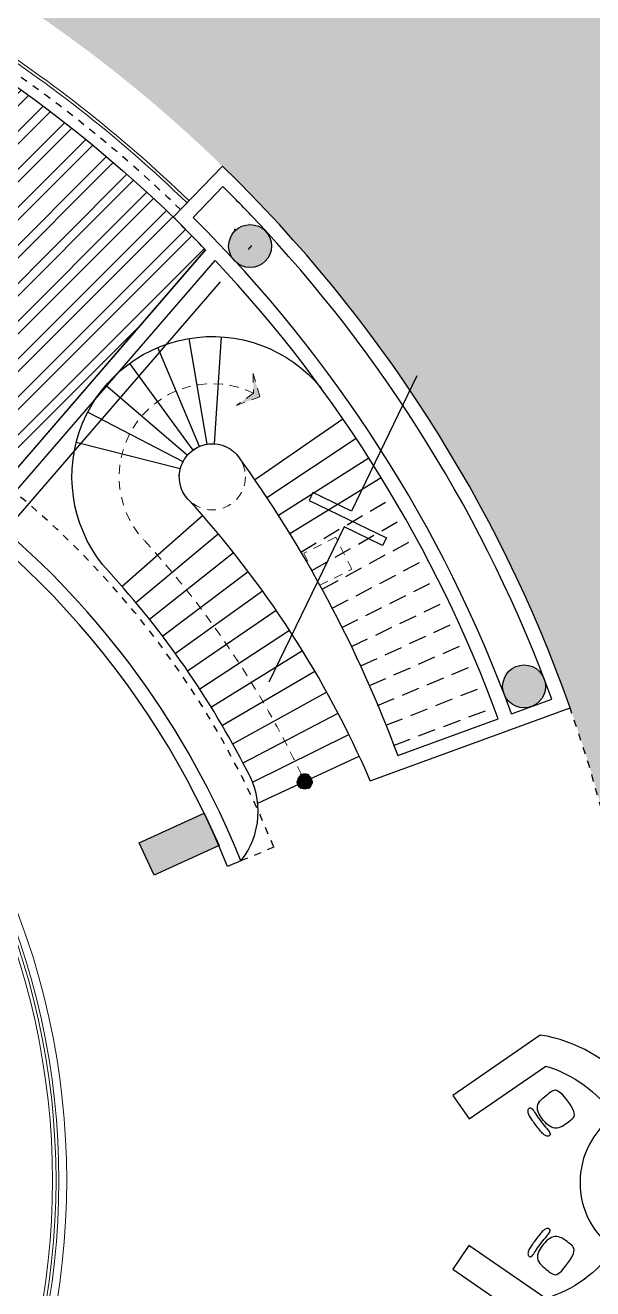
# Model space of a CAD drawing. Header units: millimetres. Extents: x 261 to 423, y 98 to 222.
# Drawn here: x 288.01 to 295.94, y 167.29 to 184.95 of the extents above; entities that cross this region are included whole.
import ezdxf

# ---------------------------------------------------------------- set-up
doc = ezdxf.new("R2010")
doc.units = ezdxf.units.MM
for name, pattern in [('ACAD_ISO04W100', [30, 24, -3, 0, -3]), ('HIDDEN', [0.375, 0.25, -0.125]), ('HIDDEN2', [0.1875, 0.125, -0.0625])]:
    doc.linetypes.add(name, pattern=pattern)
for name, color, linetype in [('COLUMNAS', 5, 'Continuous'), ('Ejes', 1, 'ACAD_ISO04W100'), ('Escaleras', 4, 'Continuous'), ('hach', 15, 'Continuous'), ('MUEBLES', 8, 'Continuous'), ('Muro-Alto', 6, 'Continuous')]:
    doc.layers.add(name, color=color, linetype=linetype)
doc.layers.add('Vidrio', color=7, linetype='Continuous', lineweight=15)

# ---------------------------------------------------------------- blocks, each defined once
blk = doc.blocks.new('si')
at = {"layer": 'MUEBLES'}
for points in [[(-24.29257425070796, 45.69403944848135), (-24.30288919211421, 45.71320448754385), (-24.31064065695796, 45.73505507348135), (-24.31619485617671, 45.75885878441885), (-24.31991800070796, 45.78388319848135), (-24.32217630148921, 45.80939589379385), (-24.32333596945796, 45.83466444848135), (-24.32376321555171, 45.85895644066885), (-24.32382425070796, 45.88153944848135), (-24.32369200786934, 45.90182346540841), (-24.32276630799959, 45.91978814639803), (-24.32025369406733, 45.9355555617626), (-24.31536070904122, 45.94924778181466), (-24.30729389589021, 45.96098687686678), (-24.29525979758296, 45.97089491723135), (-24.27846495708809, 45.97909397322091), (-24.25611591737459, 45.98570611514803), (-24.22781594992671, 45.99082289574697), (-24.19475524029122, 45.99441379743966), (-24.15852070253084, 45.99641778506991), (-24.12069925070796, 45.99677382348135), (-24.08287779888497, 45.99542087751779), (-24.04664326112459, 45.99229791202303), (-24.01358255148921, 45.98734389184072), (-23.98528258404122, 45.98049778181466), (-23.96293354432771, 45.97171889184072), (-23.94613870383296, 45.96104791202303), (-23.93410460552559, 45.94854587751779), (-23.92603779237459, 45.93427382348135), (-23.92114480734858, 45.91829278506991), (-23.91863219341622, 45.90066379743966), (-23.91770649354646, 45.88144789574697), (-23.91757425070796, 45.86070611514803), (-23.91764545839021, 45.83858087100741), (-23.91814391216622, 45.81554009952303), (-23.91949685812983, 45.79213311710116), (-23.92213154237459, 45.76890924014803), (-23.92647521099434, 45.74641778506991), (-23.93295511008296, 45.72520806827303), (-23.94199848573396, 45.70582940616366), (-23.95403258404122, 45.68883111514803), (-23.96933206320796, 45.67463026879385), (-23.98756122987459, 45.66311496931466), (-24.00823180279122, 45.65404107608553), (-24.03085550070796, 45.64716444848135), (-24.05494404237459, 45.64224094587716), (-24.08000914654122, 45.63902642764803), (-24.10556253195796, 45.63727675316885), (-24.13111591737459, 45.63674778181466), (-24.15621153911934, 45.63728692569491), (-24.18051370383296, 45.63910780785635), (-24.20371723573396, 45.64251560408029), (-24.22551695904122, 45.64781549014803), (-24.24560769797358, 45.65531264184072), (-24.26368427674959, 45.66531223493966), (-24.27944151958809, 45.67811944522616)], [(-24.25090758404122, 45.53778944848135), (-24.26213805279122, 45.53998671410635), (-24.27239195904122, 45.54267226098135), (-24.28166930279122, 45.54584608910635), (-24.28997008404122, 45.54950819848135), (-24.29729430279122, 45.55365858910635), (-24.30364195904122, 45.55829726098135), (-24.30901305279122, 45.56342421410635), (-24.31340758404122, 45.56903944848135), (-24.31678486268709, 45.57510227400216), (-24.31894143820796, 45.58140924014803), (-24.31963316997872, 45.58771620629385), (-24.31861591737459, 45.59377903181466), (-24.31564553977046, 45.59935357608553), (-24.31047789654122, 45.60419569848135), (-24.30286884706209, 45.60806125837716), (-24.29257425070796, 45.61070611514803), (-24.27944151958809, 45.61197768090322), (-24.26368427674959, 45.61208957868966), (-24.24560769797358, 45.61134698428866), (-24.22551695904122, 45.61005507348135), (-24.20371723573396, 45.60851902204904), (-24.18051370383296, 45.60704400577303), (-24.15621153911934, 45.60593520043447), (-24.13111591737459, 45.60549778181466), (-24.10556253195796, 45.60593520043447), (-24.08000914654122, 45.60704400577303), (-24.05494404237459, 45.60851902204904), (-24.03085550070796, 45.61005507348135), (-24.00823180279122, 45.61134698428866), (-23.98756122987459, 45.61208957868966), (-23.96933206320796, 45.61197768090322), (-23.95403258404122, 45.61070611514803), (-23.94201883078608, 45.60806125837716), (-23.93311787049959, 45.60419569848135), (-23.92702452740059, 45.59935357608553), (-23.92343362570796, 45.59377903181466), (-23.92203998964021, 45.58771620629385), (-23.92253844341622, 45.58140924014803), (-23.92462381125483, 45.57510227400216), (-23.92799091737459, 45.56903944848135), (-23.93239562115059, 45.56342421410635), (-23.93783792258296, 45.55829726098135), (-23.94437885682771, 45.55365858910635), (-23.95207945904122, 45.54950819848135), (-23.96100076437983, 45.54584608910635), (-23.97120380799959, 45.54267226098135), (-23.98274962505684, 45.53998671410635), (-23.99569925070796, 45.53778944848135), (-24.01006285747872, 45.53607029158029), (-24.02564716737459, 45.53477838077303), (-24.04220803977046, 45.53385268090322), (-24.05950133404122, 45.53323215681466), (-24.07728290956209, 45.53285577335116), (-24.09530862570796, 45.53266249535635), (-24.11333434185372, 45.53259128767404), (-24.13111591737459, 45.53258111514803), (-24.14843972922358, 45.53259128767404), (-24.16521422466622, 45.53266249535635), (-24.18137836854646, 45.53285577335116), (-24.19687112570796, 45.53323215681466), (-24.21163146099434, 45.53385268090322), (-24.22559833924959, 45.53477838077303), (-24.23871072531733, 45.53607029158029)]]:
    blk.add_lwpolyline(points, close=True, dxfattribs=at)

msp = doc.modelspace()

# ---------------------------------------------------------------- hatches: boundary and pattern name
h = msp.add_hatch()
h.set_pattern_fill('ANSI32', color=256, style=0)
h.set_pattern_definition([(45, (148.9423146511646, -342.1093582048333), (-0.2651650429449553, 0.2651650429449554), []), (45, (149.1190913461646, -342.1093582048333), (-0.2651650429449553, 0.2651650429449554), [])])
edge = h.paths.add_edge_path()
edge.add_line((290.5330707457651, 181.8144313162121), (287.3874746284466, 178.1746464262807))
edge.add_arc((279.8869612331578, 168.8075604969696), 12.00000000000018, 51.31467232360039, 309.9744530865262)
edge.add_line((287.5963130366806, 159.6115888370783), (290.7104902408621, 156.0499775838144))
edge.add_arc((277.0183992830579, 168.6400846351467), 18.60064919191771, 264.56368464337567, 317.4009432436241, ccw=False)
edge.add_arc((283.7968491480242, 168.8054606564713), 20.54199483837515, 114.5278371913281, 245.4324374320702, ccw=False)
edge.add_arc((277.0051242779085, 168.8078151391352), 18.76639017006179, 43.87444224061778, 95.30772634044018, ccw=False)
at = {"layer": 'COLUMNAS'}
h = msp.add_hatch(color=256, dxfattribs=at)
edge = h.paths.add_edge_path()
edge.add_arc((291.1552064277147, 181.8666933545411), 0.3, 0, 360)
h = msp.add_hatch(color=256, dxfattribs=at)
edge = h.paths.add_edge_path()
edge.add_arc((294.9839083386036, 175.7116410561194), 0.3, 0, 360)
msp.add_hatch(color=256, dxfattribs=at).paths.add_polyline_path([(289.6046381516358, 173.5266039488839), (290.5140587645375, 173.9424815135941), (290.7219975468927, 173.4877712071435), (289.812576933991, 173.0718936424333)])
at = {"layer": 'hach'}
h = msp.add_hatch(dxfattribs=at)
h.set_pattern_fill('PHANTSQR', color=256, scale=0.75, angle=-90.00000000000001, style=0, pattern_type=2)
h.set_pattern_definition([(270, (190.6146238058702, 423.891127481612), (0.75, -1.377682148050174e-16), [0.135, -0.1125, 0.135, -0.1125, 0.135, -0.12]), (360, (190.6746238058702, 423.2011274816119), (1.836909530733566e-16, 0.75), [0.135, -0.1125, 0.135, -0.1125, 0.135, -0.12])])
edge = h.paths.add_edge_path()
edge.add_line((275.1900084095013, 149.1326853905813), (274.7231995253746, 142.146501683155))
edge.add_arc((277.0051242779082, 168.8078151391309), 26.75878950502112, 265.1080131403588, 285.0870774542746)
edge.add_line((283.9700825888735, 142.9713646959964), (287.0227808193154, 141.5602677603848))
edge.add_line((287.0227808193154, 141.5602677603848), (287.8814433168532, 143.5004820202377))
edge.add_arc((288.1413747418218, 143.9276336771226), 0.500022883142105, 115.00288887509501, 238.6785434976863, ccw=False)
edge.add_arc((277.0051242779087, 168.8078151391318), 26.75878950502171, 294.0964345951739, 316.9122527552921)
edge.add_line((296.5472924559671, 150.5284147475833), (300.2455349310729, 149.4744487061558))
edge.add_arc((300.5340471684887, 149.3922252979235), 0.300000000000046, 90.00000000001091, 164.0929218391774, ccw=False)
edge.add_line((300.5340471684887, 149.6922252979235), (300.7789524627283, 150.6365477993669))
edge.add_arc((231.6797250288821, 168.013315216571), 71.2506510694886, 345.8842135860036, 352.4847349924652)
edge.add_arc((305.9115036570263, 158.2203954930551), 3.624299581640657, 163.2020153892654, 172.4847349924676, ccw=False)
edge.add_line((302.4418541574412, 159.2678112689097), (307.7886788212842, 158.5758546171743))
edge.add_line((307.7886788212842, 158.5758546171743), (308.093727330745, 161.2924044586831))
edge.add_line((308.093727330745, 161.2924044586831), (312.94820174224, 162.7408353135618))
edge.add_line((312.94820174224, 162.7408353135618), (318.0402389398172, 164.0713981479851))
edge.add_arc((282.1841728939564, 168.8291667099711), 36.17034467591587, 352.4415334696763, 368.9341316883094)
edge.add_line((317.9156818722054, 174.4463813321723), (316.0269155725412, 174.1078928696494))
edge.add_line((316.0269155725412, 174.1078928696494), (308.7580129922226, 176.1213429801948))
edge.add_line((308.7580129922226, 176.1213429801948), (308.404949972454, 179.3096268191426))
edge.add_line((308.404949972454, 179.3096268191426), (302.7494689556235, 178.5784050540793))
edge.add_arc((302.4494689556254, 178.5784050540684), 0.2999999999980787, -159.33915033435733, 2.084391326206969e-09, ccw=False)
edge.add_line((302.1687633528525, 178.472554382976), (302.0390303799595, 178.776361364986))
edge.add_line((302.0390303799595, 178.776361364986), (301.2905452194785, 183.0205963144072))
edge.add_line((301.2905452194785, 183.0205963144072), (299.1215307863272, 182.6264417717936))
edge.add_line((299.1215307863272, 182.6264417717936), (299.30692065293, 181.6604871650385))
edge.add_line((299.30692065293, 181.6604871650385), (299.1595483788192, 181.6338787262731))
edge.add_arc((228.1009849832268, 168.804958886573), 72.20734461326546, 10.23394494489172, 18.57311784114455)
edge.add_line((296.5476234764098, 191.8040522400596), (298.7752396944782, 192.552534694763))
edge.add_line((298.7752396944782, 192.552534694763), (298.0945329846887, 194.4896843644243))
edge.add_line((298.0945329846887, 194.4896843644243), (297.4053114486832, 196.1525053633001))
edge.add_line((297.4053114486832, 196.1525053633001), (289.6992852343608, 192.9584398399971))
edge.add_arc((289.3164021950038, 193.8065366389523), 0.9305200708341903, 209.2043544905927, 294.2973428620019, ccw=False)
edge.add_arc((288.1357026047232, 193.6905361866449), 0.5000252243924529, 245.003426011123, 317.46699015744235, ccw=False)
edge.add_arc((277.8727616100916, 173.9096899115106), 21.78517739798697, 62.52261259222409, 98.17434141871065)
edge.add_line((274.7752215401918, 195.4735300096269), (275.2078125425219, 188.4845792725961))
edge.add_arc((277.0051242779072, 168.8078151391329), 19.75867850434584, 66.24037238096338, 95.21901910246697, ccw=False)
edge.add_arc((277.0051242779077, 168.8078151391329), 19.75867850434559, 18.954217884265006, 66.24037238096469, ccw=False)
edge.add_arc((277.005124277908, 168.8078151391329), 19.75867850434539, -95.27086421129297, 18.95421788426529, ccw=False)
edge = h.paths.add_edge_path(flags=16)
edge.add_line((303.7840278240477, 165.765662952154), (303.4424313944709, 164.6905178481085))
edge.add_arc((304.7371915271377, 168.7656629521539), 4.275887208541501, 44.556219426830125, 252.3738424245746, ccw=False)
edge.add_line((307.7840278240477, 171.765662952154), (307.7840278240477, 165.765662952154))
edge.add_line((307.7840278240477, 165.765662952154), (303.7840278240477, 165.765662952154))
at = {"layer": 'Vidrio', "linetype": 'HIDDEN2'}
msp.add_hatch(color=256, dxfattribs=at).paths.add_polyline_path([(291.197403352289, 180.085184382615), (291.2027453506037, 179.8092071648235), (290.964677164641, 179.6396419919766), (291.289981663873, 179.7594331799511)])
h = msp.add_hatch(color=256, dxfattribs=at)
edge = h.paths.add_edge_path()
edge.add_arc((291.9176594424064, 174.3827599252082), 0.1093404935474266, 0, 360)

# ---------------------------------------------------------------- linework, layer by layer
at = {"linetype": 'HIDDEN2', "ltscale": 0.1}
msp.add_line((291.4868790290725, 173.4650176495394), (291.025614221131, 173.271909230382), dxfattribs=at)
msp.add_lwpolyline([(290.5330707457651, 181.8144313162121), (287.3874746284466, 178.1746464262807, 2.112170710360015), (287.5963130366806, 159.6115888370783), (290.7104902408621, 156.0499775838144, -0.2347194038372766), (275.2561867248832, 150.1230989932934, -0.6426332906026803), (275.2691419794942, 187.4937393997808, -0.2282651086255474), (290.5330707457651, 181.8144313162121)], format="xyb", close=True)
for centre, radius, start, end in [((279.886961233158, 168.8075604969696), 12.5, 21.87584400868776, 337.4861873540232), ((276.7767240782327, 168.7684412192503), 19.98713644554802, 341.3404673355961, 19.42167270881373)]:
    msp.add_arc(centre, radius, start, end, dxfattribs=at)
at = {"layer": 'COLUMNAS'}
msp.add_lwpolyline([(289.6046381516358, 173.5266039488839), (290.5140587645375, 173.9424815135941), (290.7219975468927, 173.4877712071435), (289.812576933991, 173.0718936424333)], close=True, dxfattribs=at)
for centre in [(291.1552064277147, 181.8666933545411), (294.9839083386036, 175.7116410561194)]:
    msp.add_circle(centre, 0.3, dxfattribs=at)
msp.add_point((290.9397171307336, 182.0978063084459), dxfattribs=at)
at = {"layer": 'Ejes', "ltscale": 0.2}
msp.add_line((287.6024798487341, 177.7350883667829), (291.1783658598991, 181.8729008693), dxfattribs=at)
at = {"layer": 'Ejes', "ltscale": 0.003}
msp.add_arc((277.0051242776004, 168.74705733246), 18.95875096143613, 45.95817889851985, 57.87743592283559, dxfattribs=at)
at = {"layer": 'Escaleras'}
for p, q in [((290.3003181505012, 180.5756143796854), (290.5502276282053, 179.0965791356981)), ((290.6567545333735, 179.1020888665881), (290.7527428646513, 180.5990144626886)), ((290.4478043470792, 179.066782992617), (289.8653217182597, 180.4490687760664)), ((289.4709466804324, 180.2261248023939), (290.3549456880775, 179.0142891062347)), ((290.2766026833596, 178.9418963422942), (289.1382203005649, 179.9186693714797)), ((288.8848828629214, 179.5430953727169), (290.2169524203404, 178.853464533645)), ((291.2173365529046, 178.600562223247), (292.452512197502, 179.4516445500482)), ((290.1791753280045, 178.7537086819181), (288.7244417971218, 179.1194276370285)), ((291.3875530182649, 178.3535270943272), (292.6351611090236, 179.181572738241)), ((291.5534504864462, 178.1035710380876), (292.8130622770062, 178.9084088981032)), ((291.7105622876367, 177.8480013178029), (292.9861899142564, 178.6321949767513)), ((289.365945141064, 177.1141159848768), (290.4913902416255, 178.1003579984969)), ((289.5582376887037, 176.8838474978398), (290.7095801238876, 177.8453102360382)), ((289.7505302363434, 176.6535790108034), (290.9216373419717, 177.5851412099897)), ((289.9372872727906, 176.4187986680623), (291.1273843416512, 177.320074129385)), ((290.1126622865429, 176.1753985765432), (291.3267655345439, 177.0501861433273)), ((290.2821940136186, 175.9278930341517), (291.5197217255778, 176.7755516695298)), ((290.4517257406943, 175.6803874917597), (291.7060861836605, 176.4964021135207)), ((290.6153181155145, 175.4289167481317), (291.8857033775481, 176.2129765522928)), ((290.7667605957908, 175.1699472998031), (292.0585253046171, 175.9253570699526)), ((290.9119959761626, 174.9074464725887), (292.2245001122342, 175.6336233744474)), ((291.0572313565345, 174.6449456453744), (292.3834838224571, 175.3380216732681)), ((291.1886037927909, 174.3753310675171), (292.535344335742, 175.0388047459352)), ((291.2616254610148, 174.0787442966604), (292.6800416700061, 174.7360588680864))]:
    msp.add_line(p, q, dxfattribs=at)
at = {"layer": 'Escaleras', "linetype": 'HIDDEN'}
for p, q in [((291.8632087459225, 177.5897397086293), (293.154516791789, 178.3529720000585)), ((292.0158552042084, 177.3314780994561), (293.3179655563569, 178.0708657970532)), ((292.1639902109405, 177.0706026123358), (293.4764632739634, 177.7860048087765)), ((292.302970848563, 176.8047372660304), (293.6299871333152, 177.4984326721948)), ((292.4373099512215, 176.5364966921103), (293.7785128208214, 177.2081922054027)), ((292.5716490538799, 176.2682561181906), (293.9219719100614, 176.9154143064294)), ((292.7013060428765, 175.9977213418598), (294.0603005646198, 176.6202321720499)), ((292.8214841802144, 175.7228446143878), (294.1934790592927, 176.3226909182964)), ((292.9368670111547, 175.4459207939527), (294.3214861133285, 176.0228349486548)), ((293.0522498420952, 175.1689969735181), (294.4442625576621, 175.7207995978603)), ((293.157923003494, 174.8882728960535), (294.561753961817, 175.4167221750246))]:
    msp.add_line(p, q, dxfattribs=at)
at = {"layer": 'Escaleras'}
msp.add_lwpolyline([(289.1801424851872, 177.3161903641654, -1.029117069161933), (292.1478599421227, 179.8807756588322)], format="xyb", dxfattribs=at)
msp.add_lwpolyline([(293.4868148073095, 180.0508563402024), (292.571452931174, 178.159373199646), (292.0313717217841, 178.4207393934508), (292.0313717217841, 178.4207393934508), (291.9790984830233, 178.3127231515729), (293.059260901803, 177.7899907639636), (293.0069876630422, 177.6819745220856), (292.4669064536523, 177.94334071589), (291.4169001575734, 175.7736313820302)], dxfattribs=at)
for centre, radius, start, end in [((279.886961233158, 168.8075604969696), 12.6, 27.01162533964614, 42.47652563163149), ((290.1567532692347, 173.9639998925828), 1.110814493259845, 321.4609468530871, 30.64004417364326)]:
    msp.add_arc(centre, radius, start, end, dxfattribs=at)
at = {"layer": 'MUEBLES'}
msp.add_lwpolyline([(296.2412292557254, 167.8510615301294, -0.1680745353405055), (295.2851213616253, 167.1569394465547), (294.213495949006, 167.8981625620232), (293.9859513084435, 167.5691892552774), (295.2069183479018, 166.7246693491476, 0.8533915471135022), (295.2101823600714, 170.8386161068976), (293.9878767716357, 169.9960346973168), (294.2148991101219, 169.6667007363768), (295.2876993481493, 170.406222460983, -0.1680745353405055), (296.242704604009, 169.7105840970713, 0.5115943903009887), (296.2400084342557, 167.8493162677247)], format="xyb", dxfattribs=at)
at = {"layer": 'Muro-Alto', "linetype": 'ByBlock', "ltscale": 0.25}
for p, q in [((290.7713570047312, 182.9816012511434), (290.0815331231006, 182.268310365114)), ((290.7750753836007, 182.6977521938203), (290.3583934561266, 182.2668952328546)), ((294.8081188747507, 175.3277858522916), (295.3709016708239, 175.5338931635257)), ((292.8340092461075, 174.39181942277), (295.6265314425073, 175.4145216899275)), ((293.2168814893387, 174.7450287720636), (294.6203170517502, 175.2590074016113))]:
    msp.add_line(p, q, dxfattribs=at)
at = {"layer": 'Muro-Alto'}
for p, q in [((287.3874746284465, 178.1746464262807), (290.5330707457651, 181.8144313162121)), ((287.5426111259119, 178.0482869142803), (290.6669399609232, 181.6634633262298)), ((290.968938395773, 173.4107965507998), (290.9676881925352, 173.4102731534655)), ((291.025614221131, 173.271909230382), (290.8411070702221, 173.194665348729))]:
    msp.add_line(p, q, dxfattribs=at)
msp.add_lwpolyline([(292.8340092461075, 174.39181942277, 0.08373179015102518), (290.2864735866192, 178.3291224912124, -1.000000000000091), (290.9679120072536, 178.9530323387904, -0.06835003529814775), (293.2168814893387, 174.7450287720636, -0.06626494077764405)], format="xyb", dxfattribs=at)
at = {"layer": 'Muro-Alto', "linetype": 'ByBlock', "ltscale": 0.25}
for centre, radius, start, end in [((277.0051242779077, 168.8078151391329), 19.75867850434556, 19.53422397584805, 45.83569854002334), ((277.0051242779078, 168.8078151391334), 19.55867850434518, 43.5008797646142, 45.24854205186055), ((277.0051242779077, 168.8078151391329), 18.76639017006388, 43.87444224063183, 45.82922227954084), ((277.0051242779077, 168.8078151391329), 18.95934162136535, 20.11418946235787, 45.22610802775046), ((277.0051242779077, 168.8078151391329), 19.55867850434556, 20.11418946235787, 43.5008797646142), ((277.0051242779077, 168.8078151391329), 18.75934162136535, 20.11418946235787, 43.25866557467979)]:
    msp.add_arc(centre, radius, start, end, dxfattribs=at)
at = {"layer": 'Muro-Alto'}
for radius, start, end in [(11.8, 21.82596395283431, 63.10825975569827), (12, 21.84080927639401, 50.35932513388018)]:
    msp.add_arc((279.886961233158, 168.8075604969696), radius, start, end, dxfattribs=at)
at = {"layer": 'Vidrio', "linetype": 'HIDDEN2'}
msp.add_lwpolyline([(289.6667320448441, 177.7617009324073, -0.8295276973171468), (291.2027453506037, 179.8092071648235, -0.8295276973171468)], format="xyb", dxfattribs=at)
msp.add_lwpolyline([(291.197403352289, 180.085184382615), (291.2027453506037, 179.8092071648235), (290.964677164641, 179.6396419919766), (291.289981663873, 179.7594331799511), (291.197403352289, 180.085184382615)], dxfattribs=at)
msp.add_lwpolyline([(292.1279341680239, 177.1250223280414), (292.5752790803525, 177.3483662991122), (292.351935109282, 177.795711211441), (291.9045901969533, 177.5723672403702)], close=True, dxfattribs=at)
at = {"layer": 'Vidrio', "color": 1}
for points in [[(287.5949728248929, 164.3303039011481, 0.2229104667283891), (287.5949728248931, 173.2848170927915, 0.2229104667283891)], [(287.4202491072913, 164.4275726889979, 0.2222953883610692), (287.4186203471463, 173.1866415732903, 0.2222953883610692)]]:
    msp.add_lwpolyline(points, format="xyb", dxfattribs=at)
at = {"layer": 'Vidrio', "color": 0}
for points in [[(287.4635928642341, 164.4034431961246, 0.22229270943846), (287.4651327395115, 173.2083853285995, 0.22229270943846)], [(287.4986284238942, 164.3839388811608, 0.2223635732838647), (287.5013687205516, 173.2253250357418, 0.2223635732838647)]]:
    msp.add_lwpolyline(points, format="xyb", dxfattribs=at)
at = {"layer": 'Vidrio', "linetype": 'HIDDEN2'}
for centre, radius in [((290.6271927969364, 178.6410774150014), 0.4619582824836612), ((291.9176594424064, 174.3827599252082), 0.1093404935474266)]:
    msp.add_circle(centre, radius, dxfattribs=at)
at = {"layer": 'Vidrio', "ltscale": 0.003}
for radius in [19.08875096143613, 19.12875096143613]:
    msp.add_arc((277.0051242776004, 168.74705733246), radius, 45.95817889851985, 57.87743592283719, dxfattribs=at)
at = {"layer": 'Vidrio', "linetype": 'HIDDEN2'}
msp.add_arc((279.886961233158, 168.8075604969696), 13.25973408732793, 25.33615349606568, 42.47652563163149, dxfattribs=at)

# ---------------------------------------------------------------- block references
at = {"layer": 'MUEBLES', "yscale": 1.199999999999818, "zscale": 1.2}
for p, xscale, rotation in [((268.4966293684367, 113.7896317518977), 1.200000000000224, 306.5591171438757), ((268.4966293684367, 223.7716479582192), -1.200000000000224, 233.4408828561243)]:
    msp.add_blockref('si', p, dxfattribs=dict(at, xscale=xscale, rotation=rotation))

doc.saveas('drawing.dxf')
